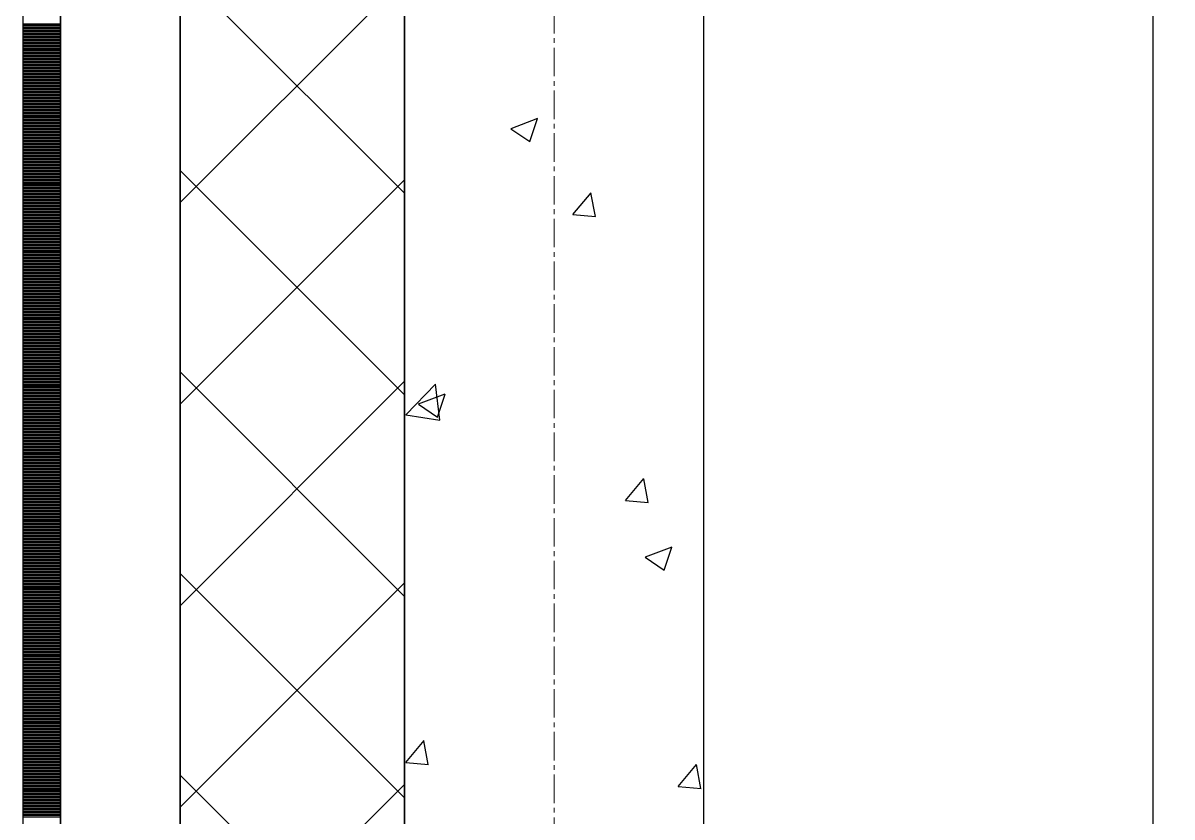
# Model space of a CAD drawing. Header units: millimetres. Extents: x 538266 to 1167394, y 114608 to 637157.
# Drawn here: x 1046079 to 1046846, y 561613 to 562144 of the extents above; entities that cross this region are included whole.
import ezdxf

# ---------------------------------------------------------------- set-up
doc = ezdxf.new("R2010")
doc.units = ezdxf.units.MM
doc.linetypes.add('CENTER2', pattern=[28.575, 19.05, -3.175, 3.175, -3.175])
doc.linetypes.add('DASHED', pattern=[19.05, 12.7, -6.35])
for name, color, linetype, lineweight in [('0) шт стен 3 эт', 150, 'Continuous', 60), ('АР_Стены ПЕНОблок', 52, 'Continuous', 20), ('АР_Тонкая', 254, 'Continuous', 5), ('АР_Утеплитель', 31, 'Continuous', 0), ('АР_Штриховка', 8, 'Continuous', 0)]:
    doc.layers.add(name, color=color, linetype=linetype, lineweight=lineweight)
doc.layers.add('АР_Делит', color=120, linetype='Continuous', lineweight=0, plot=False)
doc.layers.add('КР_Балки-0.5', color=60, linetype='Continuous', lineweight=50, plot=False)
doc.layers.add('РД_Оси_100', color=7, linetype='Continuous', lineweight=0, true_color=0x525252)

# ---------------------------------------------------------------- blocks, each defined once
blk = doc.blocks.new('СОШ_2200_АР_ОСИ_М100_28.05.24')
at = {"layer": 'АР_Делит', "color": 251, "linetype": 'DASHED', "true_color": 0x636466}
blk.add_lwpolyline([(114955, 135155), (114955, -355), (93595.036, -355), (93595.036, 13855), (94145, 13855), (94145, 68320), (66055, 68320), (66055, 13857.73), (83455, 13857.73), (83455, -355), (45245, -355), (45245, 13145), (44695, 13145), (44695, 26755), (45245, 26755), (45245, 68320), (20455, 68320), (20455, 26755), (27955, 26755), (27955, 13145), (-355, 13145), (-355, 100855)], dxfattribs=at)
at = {"layer": 'РД_Оси_100', "color": 251, "linetype": 'CENTER2', "true_color": 0x636466}
blk.add_line((0, -6155), (0, 139938.679), dxfattribs=at)
blk = doc.blocks.new('3_этаж1')
at = {"layer": 'АР_Стены ПЕНОблок', "color": 18, "linetype": 'Continuous', "lineweight": 25, "true_color": 0x000000}
for p, q in [((684283.57, 587568.74), (684283.57, 511368.74)), ((684483.57, 511368.74), (684483.57, 587568.74))]:
    blk.add_line(p, q, dxfattribs=at)
at = {"layer": 'АР_Тонкая', "color": 18, "linetype": 'Continuous', "lineweight": 25, "true_color": 0x000000}
for p, q in [((684028.57, 587568.74), (684028.57, 511368.74)), ((684053.57, 587568.74), (684053.57, 511368.74)), ((684053.57, 511368.74), (684053.57, 587568.74)), ((684133.57, 511368.74), (684133.57, 587568.74))]:
    blk.add_line(p, q, dxfattribs=at)
at = {"layer": 'АР_Утеплитель', "color": 18, "linetype": 'Continuous', "lineweight": 25, "true_color": 0x000000}
for p, q in [((684133.57, 587568.74), (684133.57, 511368.74)), ((684283.57, 511368.74), (684283.57, 587568.74))]:
    blk.add_line(p, q, dxfattribs=at)
at = {"layer": 'АР_Штриховка', "color": 18, "linetype": 'Continuous', "lineweight": 25, "true_color": 0x000000}
for p, q in [((684283.57, 562030.2), (684133.57, 562180.2)), ((684133.57, 562023.91), (684283.57, 562173.91)), ((684028.57, 562143.49), (684053.57, 562143.49)), ((684028.57, 562142.49), (684053.57, 562142.49)), ((684028.57, 562141.49), (684053.57, 562141.49)), ((684028.57, 562140.49), (684053.57, 562140.49)), ((684028.57, 562139.49), (684053.57, 562139.49)), ((684028.57, 562138.49), (684053.57, 562138.49)), ((684028.57, 562137.49), (684053.57, 562137.49)), ((684028.57, 562136.49), (684053.57, 562136.49)), ((684028.57, 562135.49), (684053.57, 562135.49)), ((684028.57, 562134.49), (684053.57, 562134.49)), ((684028.57, 562133.49), (684053.57, 562133.49)), ((684028.57, 562132.49), (684053.57, 562132.49)), ((684028.57, 562131.49), (684053.57, 562131.49)), ((684028.57, 562130.49), (684053.57, 562130.49)), ((684028.57, 562129.49), (684053.57, 562129.49)), ((684028.57, 562128.49), (684053.57, 562128.49)), ((684028.57, 562127.49), (684053.57, 562127.49)), ((684028.57, 562126.49), (684053.57, 562126.49)), ((684028.57, 562125.49), (684053.57, 562125.49)), ((684028.57, 562124.49), (684053.57, 562124.49)), ((684028.57, 562123.49), (684053.57, 562123.49)), ((684028.57, 562122.49), (684053.57, 562122.49)), ((684028.57, 562121.49), (684053.57, 562121.49)), ((684028.57, 562120.49), (684053.57, 562120.49)), ((684028.57, 562119.49), (684053.57, 562119.49)), ((684028.57, 562118.49), (684053.57, 562118.49)), ((684028.57, 562117.49), (684053.57, 562117.49)), ((684028.57, 562116.49), (684053.57, 562116.49)), ((684028.57, 562115.49), (684053.57, 562115.49)), ((684028.57, 562114.49), (684053.57, 562114.49)), ((684028.57, 562113.49), (684053.57, 562113.49)), ((684028.57, 562112.49), (684053.57, 562112.49)), ((684028.57, 562111.49), (684053.57, 562111.49)), ((684028.57, 562110.49), (684053.57, 562110.49)), ((684028.57, 562109.49), (684053.57, 562109.49)), ((684028.57, 562108.49), (684053.57, 562108.49)), ((684028.57, 562107.49), (684053.57, 562107.49)), ((684028.57, 562106.49), (684053.57, 562106.49)), ((684028.57, 562105.49), (684053.57, 562105.49)), ((684028.57, 562104.49), (684053.57, 562104.49)), ((684028.57, 562103.49), (684053.57, 562103.49)), ((684028.57, 562102.49), (684053.57, 562102.49)), ((684028.57, 562101.49), (684053.57, 562101.49)), ((684028.57, 562100.49), (684053.57, 562100.49)), ((684028.57, 562099.49), (684053.57, 562099.49)), ((684028.57, 562098.49), (684053.57, 562098.49)), ((684028.57, 562097.49), (684053.57, 562097.49)), ((684028.57, 562096.49), (684053.57, 562096.49)), ((684028.57, 562095.49), (684053.57, 562095.49)), ((684028.57, 562094.49), (684053.57, 562094.49)), ((684028.57, 562093.49), (684053.57, 562093.49)), ((684028.57, 562092.49), (684053.57, 562092.49)), ((684028.57, 562091.49), (684053.57, 562091.49)), ((684028.57, 562090.49), (684053.57, 562090.49)), ((684028.57, 562089.49), (684053.57, 562089.49)), ((684028.57, 562088.49), (684053.57, 562088.49)), ((684028.57, 562087.49), (684053.57, 562087.49)), ((684028.57, 562086.49), (684053.57, 562086.49)), ((684028.57, 562085.49), (684053.57, 562085.49)), ((684028.57, 562084.49), (684053.57, 562084.49)), ((684028.57, 562083.49), (684053.57, 562083.49)), ((684028.57, 562082.49), (684053.57, 562082.49)), ((684028.57, 562081.49), (684053.57, 562081.49)), ((684028.57, 562080.49), (684053.57, 562080.49)), ((684028.57, 562079.49), (684053.57, 562079.49)), ((684028.57, 562078.49), (684053.57, 562078.49)), ((684028.57, 562077.49), (684053.57, 562077.49)), ((684028.57, 562076.49), (684053.57, 562076.49)), ((684354.74, 562073.56), (684372.52, 562080.39)), ((684367.29, 562064.83), (684372.44, 562080.18)), ((684028.57, 562075.49), (684053.57, 562075.49)), ((684028.57, 562074.49), (684053.57, 562074.49)), ((684028.57, 562073.49), (684053.57, 562073.49)), ((684028.57, 562072.49), (684053.57, 562072.49)), ((684028.57, 562071.49), (684053.57, 562071.49)), ((684028.57, 562070.49), (684053.57, 562070.49)), ((684028.57, 562069.49), (684053.57, 562069.49)), ((684354.64, 562073.35), (684367.28, 562064.83)), ((684028.57, 562068.49), (684053.57, 562068.49)), ((684028.57, 562067.49), (684053.57, 562067.49)), ((684028.57, 562066.49), (684053.57, 562066.49)), ((684028.57, 562065.49), (684053.57, 562065.49)), ((684028.57, 562064.49), (684053.57, 562064.49)), ((684028.57, 562063.49), (684053.57, 562063.49)), ((684028.57, 562062.49), (684053.57, 562062.49)), ((684028.57, 562061.49), (684053.57, 562061.49)), ((684028.57, 562060.49), (684053.57, 562060.49)), ((684028.57, 562059.49), (684053.57, 562059.49)), ((684028.57, 562058.49), (684053.57, 562058.49)), ((684028.57, 562057.49), (684053.57, 562057.49)), ((684028.57, 562056.49), (684053.57, 562056.49)), ((684028.57, 562055.49), (684053.57, 562055.49)), ((684028.57, 562054.49), (684053.57, 562054.49)), ((684028.57, 562053.49), (684053.57, 562053.49)), ((684028.57, 562052.49), (684053.57, 562052.49)), ((684028.57, 562051.49), (684053.57, 562051.49)), ((684028.57, 562050.49), (684053.57, 562050.49)), ((684028.57, 562049.49), (684053.57, 562049.49)), ((684028.57, 562048.49), (684053.57, 562048.49)), ((684028.57, 562047.49), (684053.57, 562047.49)), ((684028.57, 562046.49), (684053.57, 562046.49)), ((684028.57, 562045.49), (684053.57, 562045.49)), ((684028.57, 562044.49), (684053.57, 562044.49)), ((684028.57, 562043.49), (684053.57, 562043.49)), ((684028.57, 562042.49), (684053.57, 562042.49)), ((684028.57, 562041.49), (684053.57, 562041.49)), ((684028.57, 562040.49), (684053.57, 562040.49)), ((684028.57, 562039.49), (684053.57, 562039.49)), ((684028.57, 562038.49), (684053.57, 562038.49)), ((684283.57, 561895.5), (684133.57, 562045.5)), ((684133.57, 561889.21), (684283.57, 562039.21)), ((684028.57, 562037.49), (684053.57, 562037.49)), ((684028.57, 562036.49), (684053.57, 562036.49)), ((684028.57, 562035.49), (684053.57, 562035.49)), ((684028.57, 562034.49), (684053.57, 562034.49)), ((684028.57, 562033.49), (684053.57, 562033.49)), ((684028.57, 562032.49), (684053.57, 562032.49)), ((684028.57, 562031.49), (684053.57, 562031.49)), ((684028.57, 562030.49), (684053.57, 562030.49)), ((684396.01, 562015.94), (684408.26, 562030.53)), ((684411.06, 562014.57), (684408.13, 562030.5)), ((684028.57, 562029.49), (684053.57, 562029.49)), ((684028.57, 562028.49), (684053.57, 562028.49)), ((684028.57, 562027.49), (684053.57, 562027.49)), ((684028.57, 562026.49), (684053.57, 562026.49)), ((684028.57, 562025.49), (684053.57, 562025.49)), ((684028.57, 562024.49), (684053.57, 562024.49)), ((684028.57, 562023.49), (684053.57, 562023.49)), ((684028.57, 562022.49), (684053.57, 562022.49)), ((684028.57, 562021.49), (684053.57, 562021.49)), ((684028.57, 562020.49), (684053.57, 562020.49)), ((684028.57, 562019.49), (684053.57, 562019.49)), ((684028.57, 562018.49), (684053.57, 562018.49)), ((684028.57, 562017.49), (684053.57, 562017.49)), ((684028.57, 562016.49), (684053.57, 562016.49)), ((684028.57, 562015.49), (684053.57, 562015.49)), ((684396.01, 562015.93), (684411.2, 562014.6)), ((684028.57, 562014.49), (684053.57, 562014.49)), ((684028.57, 562013.49), (684053.57, 562013.49)), ((684028.57, 562012.49), (684053.57, 562012.49)), ((684028.57, 562011.49), (684053.57, 562011.49)), ((684028.57, 562010.49), (684053.57, 562010.49)), ((684028.57, 562009.49), (684053.57, 562009.49)), ((684028.57, 562008.49), (684053.57, 562008.49)), ((684028.57, 562007.49), (684053.57, 562007.49)), ((684028.57, 562006.49), (684053.57, 562006.49)), ((684028.57, 562005.49), (684053.57, 562005.49)), ((684028.57, 562004.49), (684053.57, 562004.49)), ((684028.57, 562003.49), (684053.57, 562003.49)), ((684028.57, 562002.49), (684053.57, 562002.49)), ((684028.57, 562001.49), (684053.57, 562001.49)), ((684028.57, 562000.49), (684053.57, 562000.49)), ((684028.57, 561999.49), (684053.57, 561999.49)), ((684028.57, 561998.49), (684053.57, 561998.49)), ((684028.57, 561997.49), (684053.57, 561997.49)), ((684028.57, 561996.49), (684053.57, 561996.49)), ((684028.57, 561995.49), (684053.57, 561995.49)), ((684028.57, 561994.49), (684053.57, 561994.49)), ((684028.57, 561993.49), (684053.57, 561993.49)), ((684028.57, 561992.49), (684053.57, 561992.49)), ((684028.57, 561991.49), (684053.57, 561991.49)), ((684028.57, 561990.49), (684053.57, 561990.49)), ((684028.57, 561989.49), (684053.57, 561989.49)), ((684028.57, 561988.49), (684053.57, 561988.49)), ((684028.57, 561987.49), (684053.57, 561987.49)), ((684028.57, 561986.49), (684053.57, 561986.49)), ((684028.57, 561985.49), (684053.57, 561985.49)), ((684028.57, 561984.49), (684053.57, 561984.49)), ((684028.57, 561983.49), (684053.57, 561983.49)), ((684028.57, 561982.49), (684053.57, 561982.49)), ((684028.57, 561981.49), (684053.57, 561981.49)), ((684028.57, 561980.49), (684053.57, 561980.49)), ((684028.57, 561979.49), (684053.57, 561979.49)), ((684028.57, 561978.49), (684053.57, 561978.49)), ((684028.57, 561977.49), (684053.57, 561977.49)), ((684028.57, 561976.49), (684053.57, 561976.49)), ((684028.57, 561975.49), (684053.57, 561975.49)), ((684028.57, 561974.49), (684053.57, 561974.49)), ((684028.57, 561973.49), (684053.57, 561973.49)), ((684028.57, 561972.49), (684053.57, 561972.49)), ((684028.57, 561971.49), (684053.57, 561971.49)), ((684028.57, 561970.49), (684053.57, 561970.49)), ((684028.57, 561969.49), (684053.57, 561969.49)), ((684028.57, 561968.49), (684053.57, 561968.49)), ((684028.57, 561967.49), (684053.57, 561967.49)), ((684028.57, 561966.49), (684053.57, 561966.49)), ((684028.57, 561965.49), (684053.57, 561965.49)), ((684028.57, 561964.49), (684053.57, 561964.49)), ((684028.57, 561963.49), (684053.57, 561963.49)), ((684028.57, 561962.49), (684053.57, 561962.49)), ((684028.57, 561961.49), (684053.57, 561961.49)), ((684028.57, 561960.49), (684053.57, 561960.49)), ((684028.57, 561959.49), (684053.57, 561959.49)), ((684028.57, 561958.49), (684053.57, 561958.49)), ((684028.57, 561957.49), (684053.57, 561957.49)), ((684028.57, 561956.49), (684053.57, 561956.49)), ((684028.57, 561955.49), (684053.57, 561955.49)), ((684028.57, 561954.49), (684053.57, 561954.49)), ((684028.57, 561953.49), (684053.57, 561953.49)), ((684028.57, 561952.49), (684053.57, 561952.49)), ((684028.57, 561951.49), (684053.57, 561951.49)), ((684028.57, 561950.49), (684053.57, 561950.49)), ((684028.57, 561949.49), (684053.57, 561949.49)), ((684028.57, 561948.49), (684053.57, 561948.49)), ((684028.57, 561947.49), (684053.57, 561947.49)), ((684028.57, 561946.49), (684053.57, 561946.49)), ((684028.57, 561945.49), (684053.57, 561945.49)), ((684028.57, 561944.49), (684053.57, 561944.49)), ((684028.57, 561943.49), (684053.57, 561943.49)), ((684028.57, 561942.49), (684053.57, 561942.49)), ((684028.57, 561941.49), (684053.57, 561941.49)), ((684028.57, 561940.49), (684053.57, 561940.49)), ((684028.57, 561939.49), (684053.57, 561939.49)), ((684028.57, 561938.49), (684053.57, 561938.49)), ((684028.57, 561937.49), (684053.57, 561937.49)), ((684028.57, 561936.49), (684053.57, 561936.49)), ((684028.57, 561935.49), (684053.57, 561935.49)), ((684028.57, 561934.49), (684053.57, 561934.49)), ((684028.57, 561933.49), (684053.57, 561933.49)), ((684028.57, 561932.49), (684053.57, 561932.49)), ((684028.57, 561931.49), (684053.57, 561931.49)), ((684028.57, 561930.49), (684053.57, 561930.49)), ((684028.57, 561929.49), (684053.57, 561929.49)), ((684028.57, 561928.49), (684053.57, 561928.49)), ((684028.57, 561927.49), (684053.57, 561927.49)), ((684028.57, 561926.49), (684053.57, 561926.49)), ((684028.57, 561925.49), (684053.57, 561925.49)), ((684028.57, 561924.49), (684053.57, 561924.49)), ((684028.57, 561923.49), (684053.57, 561923.49)), ((684028.57, 561922.49), (684053.57, 561922.49)), ((684028.57, 561921.49), (684053.57, 561921.49)), ((684028.57, 561920.49), (684053.57, 561920.49)), ((684028.57, 561919.49), (684053.57, 561919.49)), ((684028.57, 561918.49), (684053.57, 561918.49)), ((684028.57, 561917.49), (684053.57, 561917.49)), ((684028.57, 561916.49), (684053.57, 561916.49)), ((684028.57, 561915.49), (684053.57, 561915.49)), ((684028.57, 561914.49), (684053.57, 561914.49)), ((684028.57, 561913.49), (684053.57, 561913.49)), ((684028.57, 561912.49), (684053.57, 561912.49)), ((684028.57, 561911.49), (684053.57, 561911.49)), ((684028.57, 561910.49), (684053.57, 561910.49)), ((684028.57, 561909.49), (684053.57, 561909.49)), ((684028.57, 561908.49), (684053.57, 561908.49)), ((684028.57, 561907.49), (684053.57, 561907.49)), ((684283.57, 561760.79), (684133.57, 561910.79)), ((684028.57, 561906.49), (684053.57, 561906.49)), ((684028.57, 561905.49), (684053.57, 561905.49)), ((684028.57, 561904.49), (684053.57, 561904.49)), ((684028.57, 561903.49), (684053.57, 561903.49)), ((684028.57, 561902.49), (684053.57, 561902.49)), ((684028.57, 561901.49), (684053.57, 561901.49)), ((684028.57, 561900.49), (684053.57, 561900.49)), ((684133.57, 561754.5), (684283.57, 561904.5)), ((684284.47, 561882), (684304.26, 561902.62)), ((684307.05, 561878.5), (684304.24, 561902.62)), ((684028.57, 561899.49), (684053.57, 561899.49)), ((684028.57, 561898.49), (684053.57, 561898.49)), ((684028.57, 561897.49), (684053.57, 561897.49)), ((684028.57, 561896.49), (684053.57, 561896.49)), ((684028.57, 561895.49), (684053.57, 561895.49)), ((684028.57, 561894.49), (684053.57, 561894.49)), ((684028.57, 561893.49), (684053.57, 561893.49)), ((684028.57, 561892.49), (684053.57, 561892.49)), ((684292.94, 561889.38), (684310.72, 561896.2)), ((684305.49, 561880.64), (684310.64, 561895.99)), ((684028.57, 561891.49), (684053.57, 561891.49)), ((684028.57, 561890.49), (684053.57, 561890.49)), ((684028.57, 561889.49), (684053.57, 561889.49)), ((684028.57, 561888.49), (684053.57, 561888.49)), ((684028.57, 561887.49), (684053.57, 561887.49)), ((684028.57, 561886.49), (684053.57, 561886.49)), ((684028.57, 561885.49), (684053.57, 561885.49)), ((684028.57, 561884.49), (684053.57, 561884.49)), ((684292.84, 561889.17), (684305.48, 561880.64)), ((684028.57, 561883.49), (684053.57, 561883.49)), ((684028.57, 561882.49), (684053.57, 561882.49)), ((684028.57, 561881.49), (684053.57, 561881.49)), ((684028.57, 561880.49), (684053.57, 561880.49)), ((684028.57, 561879.49), (684053.57, 561879.49)), ((684028.57, 561878.49), (684053.57, 561878.49)), ((684028.57, 561877.49), (684053.57, 561877.49)), ((684284.46, 561882.03), (684307.05, 561878.52)), ((684028.57, 561876.49), (684053.57, 561876.49)), ((684028.57, 561875.49), (684053.57, 561875.49)), ((684028.57, 561874.49), (684053.57, 561874.49)), ((684028.57, 561873.49), (684053.57, 561873.49)), ((684028.57, 561872.49), (684053.57, 561872.49)), ((684028.57, 561871.49), (684053.57, 561871.49)), ((684028.57, 561870.49), (684053.57, 561870.49)), ((684028.57, 561869.49), (684053.57, 561869.49)), ((684028.57, 561868.49), (684053.57, 561868.49)), ((684028.57, 561867.49), (684053.57, 561867.49)), ((684028.57, 561866.49), (684053.57, 561866.49)), ((684028.57, 561865.49), (684053.57, 561865.49)), ((684028.57, 561864.49), (684053.57, 561864.49)), ((684028.57, 561863.49), (684053.57, 561863.49)), ((684028.57, 561862.49), (684053.57, 561862.49)), ((684028.57, 561861.49), (684053.57, 561861.49)), ((684028.57, 561860.49), (684053.57, 561860.49)), ((684028.57, 561859.49), (684053.57, 561859.49)), ((684028.57, 561858.49), (684053.57, 561858.49)), ((684028.57, 561857.49), (684053.57, 561857.49)), ((684028.57, 561856.49), (684053.57, 561856.49)), ((684028.57, 561855.49), (684053.57, 561855.49)), ((684028.57, 561854.49), (684053.57, 561854.49)), ((684028.57, 561853.49), (684053.57, 561853.49)), ((684028.57, 561852.49), (684053.57, 561852.49)), ((684028.57, 561851.49), (684053.57, 561851.49)), ((684028.57, 561850.49), (684053.57, 561850.49)), ((684028.57, 561849.49), (684053.57, 561849.49)), ((684028.57, 561848.49), (684053.57, 561848.49)), ((684028.57, 561847.49), (684053.57, 561847.49)), ((684028.57, 561846.49), (684053.57, 561846.49)), ((684028.57, 561845.49), (684053.57, 561845.49)), ((684028.57, 561844.49), (684053.57, 561844.49)), ((684028.57, 561843.49), (684053.57, 561843.49)), ((684028.57, 561842.49), (684053.57, 561842.49)), ((684028.57, 561841.49), (684053.57, 561841.49)), ((684028.57, 561840.49), (684053.57, 561840.49)), ((684028.57, 561839.49), (684053.57, 561839.49)), ((684028.57, 561838.49), (684053.57, 561838.49)), ((684431.26, 561824.88), (684443.5, 561839.47)), ((684446.31, 561823.52), (684443.37, 561839.44)), ((684028.57, 561837.49), (684053.57, 561837.49)), ((684028.57, 561836.49), (684053.57, 561836.49)), ((684028.57, 561835.49), (684053.57, 561835.49)), ((684028.57, 561834.49), (684053.57, 561834.49)), ((684028.57, 561833.49), (684053.57, 561833.49)), ((684028.57, 561832.49), (684053.57, 561832.49)), ((684028.57, 561831.49), (684053.57, 561831.49)), ((684028.57, 561830.49), (684053.57, 561830.49)), ((684028.57, 561829.49), (684053.57, 561829.49)), ((684028.57, 561828.49), (684053.57, 561828.49)), ((684028.57, 561827.49), (684053.57, 561827.49)), ((684028.57, 561826.49), (684053.57, 561826.49)), ((684028.57, 561825.49), (684053.57, 561825.49)), ((684028.57, 561824.49), (684053.57, 561824.49)), ((684028.57, 561823.49), (684053.57, 561823.49)), ((684431.26, 561824.87), (684446.44, 561823.54)), ((684028.57, 561822.49), (684053.57, 561822.49)), ((684028.57, 561821.49), (684053.57, 561821.49)), ((684028.57, 561820.49), (684053.57, 561820.49)), ((684028.57, 561819.49), (684053.57, 561819.49)), ((684028.57, 561818.49), (684053.57, 561818.49)), ((684028.57, 561817.49), (684053.57, 561817.49)), ((684028.57, 561816.49), (684053.57, 561816.49)), ((684028.57, 561815.49), (684053.57, 561815.49)), ((684028.57, 561814.49), (684053.57, 561814.49)), ((684028.57, 561813.49), (684053.57, 561813.49)), ((684028.57, 561812.49), (684053.57, 561812.49)), ((684028.57, 561811.49), (684053.57, 561811.49)), ((684028.57, 561810.49), (684053.57, 561810.49)), ((684028.57, 561809.49), (684053.57, 561809.49)), ((684028.57, 561808.49), (684053.57, 561808.49)), ((684028.57, 561807.49), (684053.57, 561807.49)), ((684028.57, 561806.49), (684053.57, 561806.49)), ((684028.57, 561805.49), (684053.57, 561805.49)), ((684028.57, 561804.49), (684053.57, 561804.49)), ((684028.57, 561803.49), (684053.57, 561803.49)), ((684028.57, 561802.49), (684053.57, 561802.49)), ((684028.57, 561801.49), (684053.57, 561801.49)), ((684028.57, 561800.49), (684053.57, 561800.49)), ((684028.57, 561799.49), (684053.57, 561799.49)), ((684028.57, 561798.49), (684053.57, 561798.49)), ((684028.57, 561797.49), (684053.57, 561797.49)), ((684028.57, 561796.49), (684053.57, 561796.49)), ((684028.57, 561795.49), (684053.57, 561795.49)), ((684028.57, 561794.49), (684053.57, 561794.49)), ((684028.57, 561793.49), (684053.57, 561793.49)), ((684028.57, 561792.49), (684053.57, 561792.49)), ((684444.55, 561787.11), (684462.34, 561793.94)), ((684457.1, 561778.38), (684462.25, 561793.73)), ((684028.57, 561791.49), (684053.57, 561791.49)), ((684028.57, 561790.49), (684053.57, 561790.49)), ((684028.57, 561789.49), (684053.57, 561789.49)), ((684028.57, 561788.49), (684053.57, 561788.49)), ((684028.57, 561787.49), (684053.57, 561787.49)), ((684028.57, 561786.49), (684053.57, 561786.49)), ((684028.57, 561785.49), (684053.57, 561785.49)), ((684028.57, 561784.49), (684053.57, 561784.49)), ((684444.46, 561786.9), (684457.09, 561778.38)), ((684028.57, 561783.49), (684053.57, 561783.49)), ((684028.57, 561782.49), (684053.57, 561782.49)), ((684028.57, 561781.49), (684053.57, 561781.49)), ((684028.57, 561780.49), (684053.57, 561780.49)), ((684028.57, 561779.49), (684053.57, 561779.49)), ((684028.57, 561778.49), (684053.57, 561778.49)), ((684028.57, 561777.49), (684053.57, 561777.49)), ((684028.57, 561776.49), (684053.57, 561776.49)), ((684028.57, 561775.49), (684053.57, 561775.49)), ((684028.57, 561774.49), (684053.57, 561774.49)), ((684028.57, 561773.49), (684053.57, 561773.49)), ((684028.57, 561772.49), (684053.57, 561772.49)), ((684028.57, 561771.49), (684053.57, 561771.49)), ((684028.57, 561770.49), (684053.57, 561770.49)), ((684028.57, 561769.49), (684053.57, 561769.49)), ((684283.57, 561626.09), (684133.57, 561776.09)), ((684133.57, 561619.8), (684283.57, 561769.8)), ((684028.57, 561768.49), (684053.57, 561768.49)), ((684028.57, 561767.49), (684053.57, 561767.49)), ((684028.57, 561766.49), (684053.57, 561766.49)), ((684028.57, 561765.49), (684053.57, 561765.49)), ((684028.57, 561764.49), (684053.57, 561764.49)), ((684028.57, 561763.49), (684053.57, 561763.49)), ((684028.57, 561762.49), (684053.57, 561762.49)), ((684028.57, 561761.49), (684053.57, 561761.49)), ((684028.57, 561760.49), (684053.57, 561760.49)), ((684028.57, 561759.49), (684053.57, 561759.49)), ((684028.57, 561758.49), (684053.57, 561758.49)), ((684028.57, 561757.49), (684053.57, 561757.49)), ((684028.57, 561756.49), (684053.57, 561756.49)), ((684028.57, 561755.49), (684053.57, 561755.49)), ((684028.57, 561754.49), (684053.57, 561754.49)), ((684028.57, 561753.49), (684053.57, 561753.49)), ((684028.57, 561752.49), (684053.57, 561752.49)), ((684028.57, 561751.49), (684053.57, 561751.49)), ((684028.57, 561750.49), (684053.57, 561750.49)), ((684028.57, 561749.49), (684053.57, 561749.49)), ((684028.57, 561748.49), (684053.57, 561748.49)), ((684028.57, 561747.49), (684053.57, 561747.49)), ((684028.57, 561746.49), (684053.57, 561746.49)), ((684028.57, 561745.49), (684053.57, 561745.49)), ((684028.57, 561744.49), (684053.57, 561744.49)), ((684028.57, 561743.49), (684053.57, 561743.49)), ((684028.57, 561742.49), (684053.57, 561742.49)), ((684028.57, 561741.49), (684053.57, 561741.49)), ((684028.57, 561740.49), (684053.57, 561740.49)), ((684028.57, 561739.49), (684053.57, 561739.49)), ((684028.57, 561738.49), (684053.57, 561738.49)), ((684028.57, 561737.49), (684053.57, 561737.49)), ((684028.57, 561736.49), (684053.57, 561736.49)), ((684028.57, 561735.49), (684053.57, 561735.49)), ((684028.57, 561734.49), (684053.57, 561734.49)), ((684028.57, 561733.49), (684053.57, 561733.49)), ((684028.57, 561732.49), (684053.57, 561732.49)), ((684028.57, 561731.49), (684053.57, 561731.49)), ((684028.57, 561730.49), (684053.57, 561730.49)), ((684028.57, 561729.49), (684053.57, 561729.49)), ((684028.57, 561728.49), (684053.57, 561728.49)), ((684028.57, 561727.49), (684053.57, 561727.49)), ((684028.57, 561726.49), (684053.57, 561726.49)), ((684028.57, 561725.49), (684053.57, 561725.49)), ((684028.57, 561724.49), (684053.57, 561724.49)), ((684028.57, 561723.49), (684053.57, 561723.49)), ((684028.57, 561722.49), (684053.57, 561722.49)), ((684028.57, 561721.49), (684053.57, 561721.49)), ((684028.57, 561720.49), (684053.57, 561720.49)), ((684028.57, 561719.49), (684053.57, 561719.49)), ((684028.57, 561718.49), (684053.57, 561718.49)), ((684028.57, 561717.49), (684053.57, 561717.49)), ((684028.57, 561716.49), (684053.57, 561716.49)), ((684028.57, 561715.49), (684053.57, 561715.49)), ((684028.57, 561714.49), (684053.57, 561714.49)), ((684028.57, 561713.49), (684053.57, 561713.49)), ((684028.57, 561712.49), (684053.57, 561712.49)), ((684028.57, 561711.49), (684053.57, 561711.49)), ((684028.57, 561710.49), (684053.57, 561710.49)), ((684028.57, 561709.49), (684053.57, 561709.49)), ((684028.57, 561708.49), (684053.57, 561708.49)), ((684028.57, 561707.49), (684053.57, 561707.49)), ((684028.57, 561706.49), (684053.57, 561706.49)), ((684028.57, 561705.49), (684053.57, 561705.49)), ((684028.57, 561704.49), (684053.57, 561704.49)), ((684028.57, 561703.49), (684053.57, 561703.49)), ((684028.57, 561702.49), (684053.57, 561702.49)), ((684028.57, 561701.49), (684053.57, 561701.49)), ((684028.57, 561700.49), (684053.57, 561700.49)), ((684028.57, 561699.49), (684053.57, 561699.49)), ((684028.57, 561698.49), (684053.57, 561698.49)), ((684028.57, 561697.49), (684053.57, 561697.49)), ((684028.57, 561696.49), (684053.57, 561696.49)), ((684028.57, 561695.49), (684053.57, 561695.49)), ((684028.57, 561694.49), (684053.57, 561694.49)), ((684028.57, 561693.49), (684053.57, 561693.49)), ((684028.57, 561692.49), (684053.57, 561692.49)), ((684028.57, 561691.49), (684053.57, 561691.49)), ((684028.57, 561690.49), (684053.57, 561690.49)), ((684028.57, 561689.49), (684053.57, 561689.49)), ((684028.57, 561688.49), (684053.57, 561688.49)), ((684028.57, 561687.49), (684053.57, 561687.49)), ((684028.57, 561686.49), (684053.57, 561686.49)), ((684028.57, 561685.49), (684053.57, 561685.49)), ((684028.57, 561684.49), (684053.57, 561684.49)), ((684028.57, 561683.49), (684053.57, 561683.49)), ((684028.57, 561682.49), (684053.57, 561682.49)), ((684028.57, 561681.49), (684053.57, 561681.49)), ((684028.57, 561680.49), (684053.57, 561680.49)), ((684028.57, 561679.49), (684053.57, 561679.49)), ((684028.57, 561678.49), (684053.57, 561678.49)), ((684028.57, 561677.49), (684053.57, 561677.49)), ((684028.57, 561676.49), (684053.57, 561676.49)), ((684028.57, 561675.49), (684053.57, 561675.49)), ((684028.57, 561674.49), (684053.57, 561674.49)), ((684028.57, 561673.49), (684053.57, 561673.49)), ((684028.57, 561672.49), (684053.57, 561672.49)), ((684028.57, 561671.49), (684053.57, 561671.49)), ((684028.57, 561670.49), (684053.57, 561670.49)), ((684028.57, 561669.49), (684053.57, 561669.49)), ((684028.57, 561668.49), (684053.57, 561668.49)), ((684028.57, 561667.49), (684053.57, 561667.49)), ((684028.57, 561666.49), (684053.57, 561666.49)), ((684028.57, 561665.49), (684053.57, 561665.49)), ((684028.57, 561664.49), (684053.57, 561664.49)), ((684028.57, 561663.49), (684053.57, 561663.49)), ((684028.57, 561662.49), (684053.57, 561662.49)), ((684284.32, 561649.76), (684296.56, 561664.36)), ((684299.37, 561648.4), (684296.43, 561664.32)), ((684028.57, 561661.49), (684053.57, 561661.49)), ((684028.57, 561660.49), (684053.57, 561660.49)), ((684028.57, 561659.49), (684053.57, 561659.49)), ((684028.57, 561658.49), (684053.57, 561658.49)), ((684028.57, 561657.49), (684053.57, 561657.49)), ((684028.57, 561656.49), (684053.57, 561656.49)), ((684028.57, 561655.49), (684053.57, 561655.49)), ((684028.57, 561654.49), (684053.57, 561654.49)), ((684028.57, 561653.49), (684053.57, 561653.49)), ((684028.57, 561652.49), (684053.57, 561652.49)), ((684028.57, 561651.49), (684053.57, 561651.49)), ((684028.57, 561650.49), (684053.57, 561650.49)), ((684028.57, 561649.49), (684053.57, 561649.49)), ((684028.57, 561648.49), (684053.57, 561648.49)), ((684028.57, 561647.49), (684053.57, 561647.49)), ((684028.57, 561646.49), (684053.57, 561646.49)), ((684284.32, 561649.75), (684299.5, 561648.42)), ((684466.5, 561633.82), (684478.75, 561648.42)), ((684481.55, 561632.46), (684478.61, 561648.38)), ((684028.57, 561645.49), (684053.57, 561645.49)), ((684028.57, 561644.49), (684053.57, 561644.49)), ((684028.57, 561643.49), (684053.57, 561643.49)), ((684028.57, 561642.49), (684053.57, 561642.49)), ((684028.57, 561641.49), (684053.57, 561641.49)), ((684028.57, 561640.49), (684053.57, 561640.49)), ((684028.57, 561639.49), (684053.57, 561639.49)), ((684283.57, 561491.38), (684133.57, 561641.38)), ((684028.57, 561638.49), (684053.57, 561638.49)), ((684028.57, 561637.49), (684053.57, 561637.49)), ((684028.57, 561636.49), (684053.57, 561636.49)), ((684028.57, 561635.49), (684053.57, 561635.49)), ((684028.57, 561634.49), (684053.57, 561634.49)), ((684028.57, 561633.49), (684053.57, 561633.49)), ((684028.57, 561632.49), (684053.57, 561632.49)), ((684028.57, 561631.49), (684053.57, 561631.49)), ((684133.57, 561485.1), (684283.57, 561635.1)), ((684466.5, 561633.81), (684481.68, 561632.49)), ((684028.57, 561630.49), (684053.57, 561630.49)), ((684028.57, 561629.49), (684053.57, 561629.49)), ((684028.57, 561628.49), (684053.57, 561628.49)), ((684028.57, 561627.49), (684053.57, 561627.49)), ((684028.57, 561626.49), (684053.57, 561626.49)), ((684028.57, 561625.49), (684053.57, 561625.49)), ((684028.57, 561624.49), (684053.57, 561624.49)), ((684028.57, 561623.49), (684053.57, 561623.49)), ((684028.57, 561622.49), (684053.57, 561622.49)), ((684028.57, 561621.49), (684053.57, 561621.49)), ((684028.57, 561620.49), (684053.57, 561620.49)), ((684028.57, 561619.49), (684053.57, 561619.49)), ((684028.57, 561618.49), (684053.57, 561618.49)), ((684028.57, 561617.49), (684053.57, 561617.49)), ((684028.57, 561616.49), (684053.57, 561616.49)), ((684028.57, 561615.49), (684053.57, 561615.49)), ((684028.57, 561614.49), (684053.57, 561614.49)), ((684028.57, 561613.49), (684053.57, 561613.49))]:
    blk.add_line(p, q, dxfattribs=at)
at = {"layer": 'КР_Балки-0.5', "color": 18, "lineweight": 25, "ltscale": 200, "true_color": 0x000000}
for p, q in [((684283.57, 561068.74), (684283.57, 587568.74)), ((684783.57, 587568.74), (684783.57, 561068.74))]:
    blk.add_line(p, q, dxfattribs=at)

msp = doc.modelspace()

# ---------------------------------------------------------------- block references
at = {"layer": '0) шт стен 3 эт', "color": 5, "lineweight": 25}
msp.add_blockref('3_этаж1', (362050.01, 0), dxfattribs=at)
at = {"layer": 'РД_Оси_100', "lineweight": 25}
msp.add_blockref('СОШ_2200_АР_ОСИ_М100_28.05.24', (1046433.58, 496768.74), dxfattribs=at)

doc.saveas('drawing.dxf')
